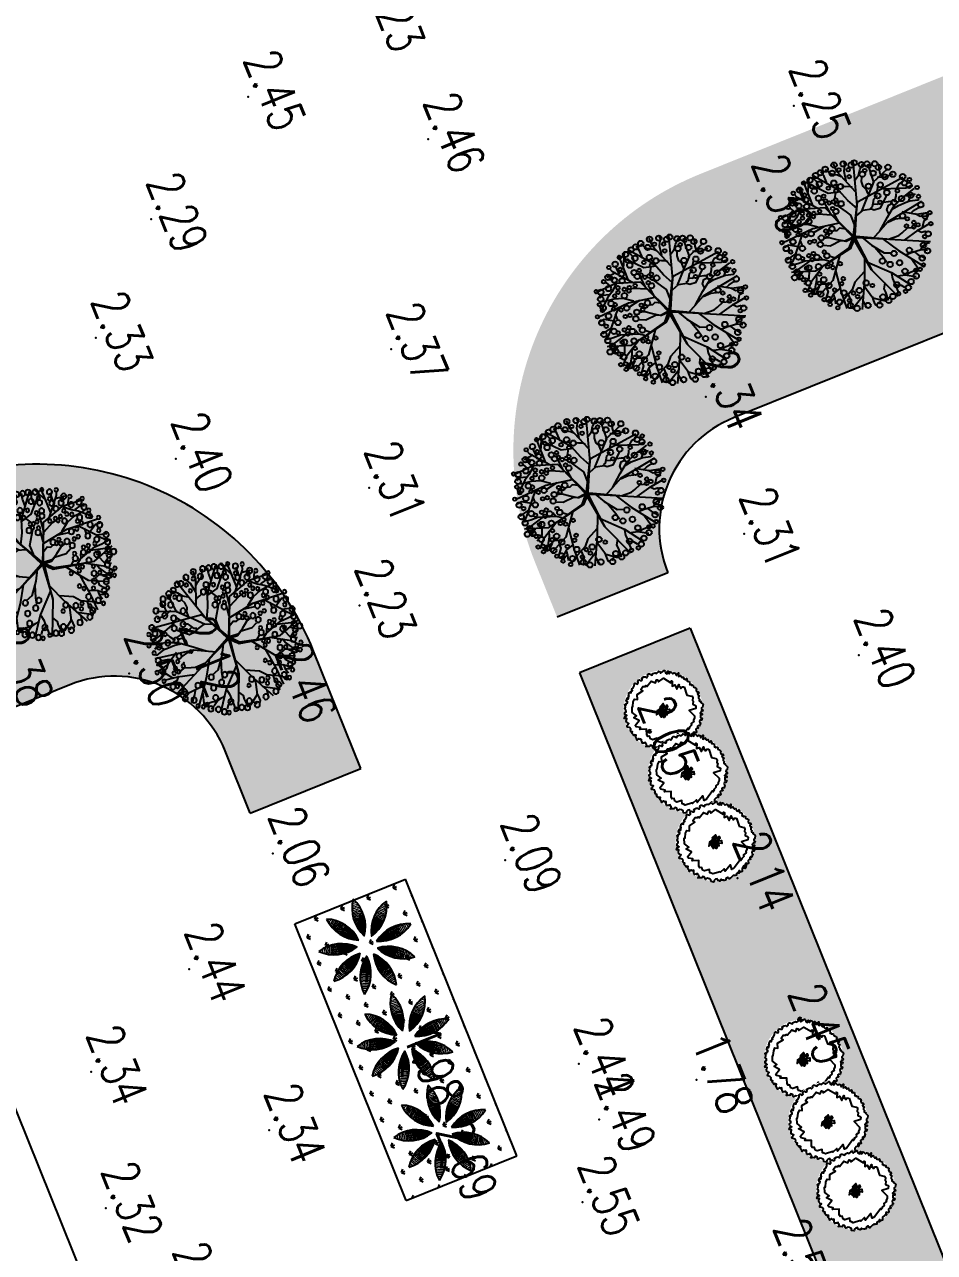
# Model space of a CAD drawing. Header units: millimetres. Extents: x 405522 to 410309, y 2303080 to 2310223.
# Drawn here: x 406883.4 to 406929.1, y 2306707.2 to 2306769 of the extents above; entities that cross this region are included whole.
import ezdxf
from ezdxf.enums import TextEntityAlignment as Align
from ezdxf.xclip import XClip

# ---------------------------------------------------------------- set-up
doc = ezdxf.new("R2010")
doc.units = ezdxf.units.MM
doc.header["$LTSCALE"] = 10
doc.header["$MEASUREMENT"] = 0
doc.header["$XCLIPFRAME"] = 0
doc.layers.get('0').update_dxf_attribs({"linetype": 'CONTINUOUS'})
doc.layers.get('Defpoints').update_dxf_attribs({"linetype": 'CONTINUOUS'})
for name, color, linetype in [('2CAY1', 88, 'CONTINUOUS'), ('caodo', 7, 'CONTINUOUS'), ('Cay', 86, 'CONTINUOUS'), ('CAYCO', 86, 'CONTINUOUS'), ('co', 84, 'CONTINUOUS'), ('DIM', 4, 'CONTINUOUS'), ('Hatch', 8, 'CONTINUOUS'), ('Other', 9, 'CONTINUOUS')]:
    doc.layers.add(name, color=color, linetype=linetype)
doc.layers.add('Bo-co', color=84, linetype='CONTINUOUS', lineweight=18)
doc.layers.add('Bo-CT-Khac-Ngoai', color=144, linetype='CONTINUOUS', lineweight=18)
doc.styles.add('Dien', font='simplex.shx', dxfattribs={"width": 0.75})
doc.styles.add('txt', font='romans.shx', dxfattribs={"height": 0.2})
doc.dimstyles.new('D6.7', dxfattribs={"dimscale": 6.7, "dimtxt": 1.5, "dimasz": 2, "dimexe": 1.5, "dimexo": 0.5, "dimgap": 1, "dimtad": 1, "dimdec": 0, "dimdsep": 46, "dimtxsty": 'Dien', "dimcen": 1, "dimclrd": 256, "dimclre": 256, "dimclrt": 7, "dimaunit": 1, "dimadec": 3, "dimazin": 0, "dimtfac": 1, "dimtdec": 0, "dimtmove": 1, "dimatfit": 0, "dimfxl": 1, "dimtolj": 1, "dimtzin": 0, "dimlwe": -1, "dimarcsym": 0})
pattern_1 = [(21.91894, (407717.7514, 2306586.61675), (0.39203297, 0.91995117), [0.1875, -1.2267136]), (336.91894, (407717.7514, 2306586.6167), (0.392033, 0.9199512), [0.1875, -0.8125]), (66.91894, (407717.7514, 2306586.6167), (-0.9199512, 0.392033), [0.1875, -0.8125])]

# ---------------------------------------------------------------- blocks, each defined once
blk = doc.blocks.new('*D26')
at = {"layer": 'Defpoints', "color": 0, "linetype": 'Continuous'}
for p in [(406742.662, 2306987.542), (407088.98, 2306054.364), (407050.036, 2306039.911)]:
    blk.add_point(p, dxfattribs=at)
at = {"layer": 'DIM'}
for p, q in [((406739.521, 2306986.377), (406694.296, 2306969.593)), ((407085.839, 2306053.198), (407040.614, 2306036.415))]:
    blk.add_line(p, q, dxfattribs=at)
at = {"layer": 'DIM', "linetype": 'Continuous', "lineweight": -2}
blk.add_line((406708.38, 2306960.527), (407045.374, 2306052.474), dxfattribs=at)
at = {"layer": 'DIM', "linetype": 'Continuous'}
for points in [[(406710.474, 2306961.304), (406706.287, 2306959.75), (406703.718, 2306973.089)], [(407047.468, 2306053.251), (407043.28, 2306051.697), (407050.036, 2306039.911)]]:
    blk.add_solid(points, dxfattribs=at)
at = {"layer": 'DIM', "color": 7, "linetype": 'Continuous', "insert": (406887.87, 2306510.58), "char_height": 10.05, "attachment_point": 5, "rotation": 290.36073, "style": 'Dien'}
blk.add_mtext('\\A1;995', dxfattribs=at)
blk = doc.blocks.new('c11')
at = {"color": 50}
for radius, start, end in [(6.4, 106.0534, 113.9466), (6.16, 105.0813, 114.9187), (6.16, 65.0813, 74.9187), (6.4, 66.0534, 73.9466), (6.4, 146.0534, 153.9466), (6.16, 145.0813, 154.9187), (6.16, 25.0813, 34.9187), (6.4, 26.0534, 33.9466), (6.4, 186.0534, 193.9466), (6.16, 185.0813, 194.9187), (6.16, 345.0813, 354.9187), (6.4, 346.0534, 353.9466), (6.4, 226.0534, 233.9466), (6.16, 225.0813, 234.9187), (6.16, 305.0813, 314.9187), (6.4, 306.0534, 313.9466), (6.16, 265.0813, 274.9187), (6.4, 266.0534, 273.9466)]:
    blk.add_arc((0, 0), radius, start, end, dxfattribs=at)
at = {"color": 2}
for radius, start, end in [(6.7, 107.3278, 112.6722), (7, 108.6667, 111.3333), (6.7, 67.3278, 72.6722), (7, 68.6667, 71.3333), (7, 148.6667, 151.3333), (6.7, 147.3278, 152.6722), (6.7, 27.3278, 32.6722), (7, 28.6667, 31.3333), (7, 188.6667, 191.3333), (6.7, 187.3278, 192.6722), (6.7, 347.3278, 352.6722), (7, 348.6667, 351.3333), (7, 228.6667, 231.3333), (6.7, 227.3278, 232.6722), (6.7, 307.3278, 312.6722), (7, 308.6667, 311.3333), (6.7, 267.3278, 272.6722), (7, 268.6667, 271.3333)]:
    blk.add_arc((0, 0), radius, start, end, dxfattribs=at)
at = {"color": 51}
for start, end in [(104.1528, 115.8472), (64.1528, 75.8472), (144.1528, 155.8472), (24.1528, 35.8472), (184.1528, 195.8472), (344.1528, 355.8472), (224.1528, 235.8472), (304.1528, 315.8472), (264.1528, 275.8472)]:
    blk.add_arc((0, 0), 5.92, start, end, dxfattribs=at)
at = {"color": 62}
for radius, start, end in [(5.68, 103.2699, 116.7301), (5.68, 63.2699, 76.7301), (5.44, 102.4353, 117.5647), (5.24, 101.7794, 118.2206), (5.24, 61.7794, 78.2206), (5.44, 62.4353, 77.5647), (5.68, 143.2699, 156.7301), (5.44, 142.4353, 157.5647), (5.24, 141.7794, 158.2206), (5.24, 21.7794, 38.2206), (5.44, 22.4353, 37.5647), (5.68, 23.2699, 36.7301), (5.68, 183.2699, 196.7301), (5.44, 182.4353, 197.5647), (5.24, 181.7794, 198.2206), (5.24, 341.7794, 358.2206), (5.44, 342.4353, 357.5647), (5.68, 343.2699, 356.7301), (5.44, 222.4353, 237.5647), (5.24, 221.7794, 238.2206), (5.24, 301.7794, 318.2206), (5.44, 302.4353, 317.5647), (5.68, 223.2699, 236.7301), (5.24, 261.7794, 278.2206), (5.44, 262.4353, 277.5647), (5.68, 303.2699, 316.7301), (5.68, 263.2699, 276.7301)]:
    blk.add_arc((0, 0), radius, start, end, dxfattribs=at)
at = {"color": 72}
for radius, start, end in [(5.04, 101.1621, 118.8379), (4.84, 100.5866, 119.4134), (4.84, 60.5866, 79.4134), (5.04, 61.1621, 78.8379), (5.04, 141.1621, 158.8379), (4.84, 140.5866, 159.4134), (4.84, 20.5866, 39.4134), (5.04, 21.1621, 38.8379), (5.04, 181.1621, 198.8379), (4.84, 180.5866, 199.4134), (4.84, 340.5866, 359.4134), (5.04, 341.1621, 358.8379), (5.04, 221.1621, 238.8379), (4.84, 220.5866, 239.4134), (4.84, 300.5866, 319.4134), (5.04, 301.1621, 318.8379), (4.84, 260.5866, 279.4134), (5.04, 261.1621, 278.8379)]:
    blk.add_arc((0, 0), radius, start, end, dxfattribs=at)
at = {"color": 90}
for radius, start, end in [(4.64, 100.0569, 119.9431), (4.44, 99.5777, 120.4223), (4.28, 99.2346, 120.7654), (4.12, 98.9311, 121.0689), (4.12, 58.9311, 81.0689), (4.28, 59.2346, 80.7654), (4.44, 59.5777, 80.4223), (4.64, 60.0569, 79.9431), (4.64, 140.0569, 159.9431), (4.44, 139.5777, 160.4223), (4.28, 139.2346, 160.7654), (4.12, 138.9311, 161.0689), (4.12, 18.9311, 41.0689), (4.28, 19.2346, 40.7654), (4.44, 19.5777, 40.4223), (4.64, 20.0569, 39.9431), (4.44, 179.5777, 200.4223), (4.28, 179.2346, 200.7654), (4.12, 178.9311, 201.0689), (4.12, 338.9311, 1.0689), (4.28, 339.2346, 0.7654), (4.44, 339.5777, 0.4223), (4.64, 180.0569, 199.9431), (4.64, 340.0569, 359.9431), (4.64, 220.0569, 239.9431), (4.44, 219.5777, 240.4223), (4.28, 219.2346, 240.7654), (4.12, 218.9311, 241.0689), (4.12, 298.9311, 321.0689), (4.28, 299.2346, 320.7654), (4.44, 299.5777, 320.4223), (4.64, 300.0569, 319.9431), (4.28, 259.2346, 280.7654), (4.44, 259.5777, 280.4223), (4.64, 260.0569, 279.9431), (4.12, 258.9311, 281.0689)]:
    blk.add_arc((0, 0), radius, start, end, dxfattribs=at)
at = {"color": 92}
for radius, start, end in [(3.96, 98.6714, 121.3286), (3.8, 98.4605, 121.5395), (3.8, 58.4605, 81.5395), (3.96, 58.6714, 81.3286), (3.96, 138.6714, 161.3286), (3.8, 138.4605, 161.5395), (3.64, 138.3045, 161.6955), (3.64, 98.3045, 121.6955), (3.64, 58.3045, 81.6955), (3.64, 18.3045, 41.6955), (3.8, 18.4605, 41.5395), (3.96, 18.6714, 41.3286), (3.96, 178.6714, 201.3286), (3.8, 178.4605, 201.5395), (3.64, 178.3045, 201.6955), (3.64, 338.3045, 1.6955), (3.8, 338.4605, 1.5395), (3.96, 338.6714, 1.3286), (3.96, 218.6714, 241.3286), (3.8, 218.4605, 241.5395), (3.64, 218.3045, 241.6955), (3.64, 258.3045, 281.6955), (3.64, 298.3045, 321.6955), (3.8, 298.4605, 321.5395), (3.96, 298.6714, 321.3286), (3.96, 258.6714, 281.3286), (3.8, 258.4605, 281.5395)]:
    blk.add_arc((0, 0), radius, start, end, dxfattribs=at)
at = {"color": 94}
for radius, start, end in [(3.52, 138.2278, 161.7722), (3.4, 138.1894, 161.8106), (3.28, 138.1937, 161.8063), (3.16, 138.2455, 161.7545), (3.04, 138.3504, 161.6496), (3.52, 98.2278, 121.7722), (3.4, 98.1894, 121.8106), (3.28, 98.1937, 121.8063), (3.16, 98.2455, 121.7545), (3.04, 98.3504, 121.6496), (3.04, 58.3504, 81.6496), (3.16, 58.2455, 81.7545), (3.28, 58.1937, 81.8063), (3.4, 58.1894, 81.8106), (3.52, 58.2278, 81.7722), (3.04, 18.3504, 41.6496), (3.16, 18.2455, 41.7545), (3.28, 18.1937, 41.8063), (3.4, 18.1894, 41.8106), (3.52, 18.2278, 41.7722), (3.52, 178.2278, 201.7722), (3.4, 178.1894, 201.8106), (3.28, 178.1937, 201.8063), (3.16, 178.2455, 201.7545), (3.04, 178.3504, 201.6496), (3.04, 338.3504, 1.6496), (3.16, 338.2455, 1.7545), (3.28, 338.1937, 1.8063), (3.4, 338.1894, 1.8106), (3.52, 338.2278, 1.7722), (3.52, 218.2278, 241.7722), (3.4, 218.1894, 241.8106), (3.28, 218.1937, 241.8063), (3.16, 218.2455, 241.7545), (3.04, 218.3504, 241.6496), (3.52, 258.2278, 281.7722), (3.4, 258.1894, 281.8106), (3.28, 258.1937, 281.8063), (3.16, 258.2455, 281.7545), (3.04, 258.3504, 281.6496), (3.04, 298.3504, 321.6496), (3.16, 298.2455, 321.7545), (3.28, 298.1937, 321.8063), (3.4, 298.1894, 321.8106), (3.52, 298.2278, 321.7722)]:
    blk.add_arc((0, 0), radius, start, end, dxfattribs=at)
at = {"color": 96}
for radius, start, end in [(2.94, 138.4833, 161.5167), (2.84, 138.6623, 161.3377), (2.94, 98.4833, 121.5167), (2.84, 98.6623, 121.3377), (2.74, 98.8928, 121.1072), (2.64, 99.1809, 120.8191), (2.74, 58.8928, 81.1072), (2.64, 59.1809, 80.8191), (2.94, 58.4833, 81.5167), (2.84, 58.6623, 81.3377), (2.84, 18.6623, 41.3377), (2.94, 18.4833, 41.5167), (2.94, 178.4833, 201.5167), (2.84, 178.6623, 201.3377), (2.74, 178.8928, 201.1072), (2.64, 179.1809, 200.8191), (2.74, 138.8928, 161.1072), (2.64, 139.1809, 160.8191), (2.64, 19.1809, 40.8191), (2.74, 18.8928, 41.1072), (2.64, 339.1809, 0.8191), (2.74, 338.8928, 1.1072), (2.84, 338.6623, 1.3377), (2.94, 338.4833, 1.5167), (2.94, 218.4833, 241.5167), (2.84, 218.6623, 241.3377), (2.74, 218.8928, 241.1072), (2.64, 219.1809, 240.8191), (2.64, 299.1809, 320.8191), (2.74, 298.8928, 321.1072), (2.84, 298.6623, 321.3377), (2.94, 298.4833, 321.5167), (2.94, 258.4833, 281.5167), (2.84, 258.6623, 281.3377), (2.74, 258.8928, 281.1072), (2.64, 259.1809, 280.8191)]:
    blk.add_arc((0, 0), radius, start, end, dxfattribs=at)
at = {"color": 98}
for radius, start, end in [(2.54, 99.534, 120.466), (2.46, 99.869, 120.131), (2.38, 100.2563, 119.7437), (2.3, 100.702, 119.298), (2.22, 101.2131, 118.7869), (2.54, 59.534, 80.466), (2.46, 59.869, 80.131), (2.38, 60.2563, 79.7437), (2.3, 60.702, 79.298), (2.22, 61.2131, 78.7869), (2.54, 179.534, 200.466), (2.46, 179.869, 200.131), (2.54, 139.534, 160.466), (2.46, 139.869, 160.131), (2.38, 140.2563, 159.7437), (2.3, 140.702, 159.298), (2.22, 141.2131, 158.7869), (2.22, 21.2131, 38.7869), (2.3, 20.702, 39.298), (2.38, 20.2563, 39.7437), (2.46, 19.869, 40.131), (2.54, 19.534, 40.466), (2.46, 339.869, 0.131), (2.54, 339.534, 0.466), (2.38, 180.2563, 199.7437), (2.3, 180.702, 199.298), (2.22, 181.2131, 198.7869), (2.54, 219.534, 240.466), (2.46, 219.869, 240.131), (2.38, 220.2563, 239.7437), (2.3, 220.702, 239.298), (2.22, 221.2131, 238.7869), (2.22, 301.2131, 318.7869), (2.3, 300.702, 319.298), (2.38, 300.2563, 319.7437), (2.46, 299.869, 320.131), (2.54, 299.534, 320.466), (2.22, 341.2131, 358.7869), (2.3, 340.702, 359.298), (2.38, 340.2563, 359.7437), (2.54, 259.534, 280.466), (2.46, 259.869, 280.131), (2.38, 260.2563, 279.7437), (2.3, 260.702, 279.298), (2.22, 261.2131, 278.7869)]:
    blk.add_arc((0, 0), radius, start, end, dxfattribs=at)
at = {"color": 99}
for radius, start, end in [(2.14, 101.7981, 118.2019), (2.08, 102.2911, 117.7089), (2.02, 102.8361, 117.1639), (1.96, 103.4387, 116.5613), (1.9, 104.1055, 115.8945), (2.14, 61.7981, 78.2019), (2.08, 62.2911, 77.7089), (2.02, 62.8361, 77.1639), (1.96, 63.4387, 76.5613), (1.9, 64.1055, 75.8945), (2.14, 141.7981, 158.2019), (2.08, 142.2911, 157.7089), (2.02, 142.8361, 157.1639), (1.96, 143.4387, 156.5613), (1.9, 144.1055, 155.8945), (1.9, 24.1055, 35.8945), (1.96, 23.4387, 36.5613), (2.02, 22.8361, 37.1639), (2.08, 22.2911, 37.7089), (2.14, 21.7981, 38.2019), (2.14, 181.7981, 198.2019), (2.08, 182.2911, 197.7089), (2.02, 182.8361, 197.1639), (1.96, 183.4387, 196.5613), (1.9, 184.1055, 195.8945), (2.14, 221.7981, 238.2019), (2.08, 222.2911, 237.7089), (2.02, 222.8361, 237.1639), (1.96, 223.4387, 236.5613), (1.9, 224.1055, 235.8945), (1.9, 304.1055, 315.8945), (1.96, 303.4387, 316.5613), (2.02, 302.8361, 317.1639), (2.08, 302.2911, 317.7089), (2.14, 301.7981, 318.2019), (1.9, 344.1055, 355.8945), (1.96, 343.4387, 356.5613), (2.02, 342.8361, 357.1639), (2.08, 342.2911, 357.7089), (2.14, 341.7981, 358.2019), (2.14, 261.7981, 278.2019), (2.08, 262.2911, 277.7089), (2.02, 262.8361, 277.1639), (1.96, 263.4387, 276.5613), (1.9, 264.1055, 275.8945)]:
    blk.add_arc((0, 0), radius, start, end, dxfattribs=at)
at = {"color": 79}
for radius, start, end in [(1.84, 144.8441, 155.1559), (1.8, 145.3807, 154.6193), (1.76, 145.9564, 154.0436), (1.72, 146.5744, 153.4256), (1.68, 147.2388, 152.7612), (1.64, 147.954, 152.046), (1.62, 148.3322, 151.6678), (1.6, 148.7252, 151.2748), (1.58, 149.1335, 150.8665), (1.56, 149.5582, 150.4418), (1.84, 104.8441, 115.1559), (1.8, 105.3807, 114.6193), (1.76, 105.9564, 114.0436), (1.72, 106.5744, 113.4256), (1.68, 107.2388, 112.7612), (1.64, 107.954, 112.046), (1.62, 108.3322, 111.6678), (1.6, 108.7252, 111.2748), (1.58, 109.1335, 110.8665), (1.56, 109.5582, 110.4418), (1.84, 64.8441, 75.1559), (1.8, 65.3807, 74.6193), (1.76, 65.9564, 74.0436), (1.72, 66.5744, 73.4256), (1.68, 67.2388, 72.7612), (1.64, 67.954, 72.046), (1.62, 68.3322, 71.6678), (1.6, 68.7252, 71.2748), (1.58, 69.1335, 70.8665), (1.56, 69.5582, 70.4418), (1.56, 29.5582, 30.4418), (1.58, 29.1335, 30.8665), (1.6, 28.7252, 31.2748), (1.62, 28.3322, 31.6678), (1.64, 27.954, 32.046), (1.68, 27.2388, 32.7612), (1.72, 26.5744, 33.4256), (1.76, 25.9564, 34.0436), (1.8, 25.3807, 34.6193), (1.84, 24.8441, 35.1559), (1.84, 184.8441, 195.1559), (1.8, 185.3807, 194.6193), (1.76, 185.9564, 194.0436), (1.72, 186.5744, 193.4256), (1.68, 187.2388, 192.7612), (1.64, 187.954, 192.046), (1.62, 188.3322, 191.6678), (1.6, 188.7252, 191.2748), (1.58, 189.1335, 190.8665), (1.56, 189.5582, 190.4418), (1.84, 224.8441, 235.1559), (1.8, 225.3807, 234.6193), (1.76, 225.9564, 234.0436), (1.72, 226.5744, 233.4256), (1.68, 227.2388, 232.7612), (1.64, 227.954, 232.046), (1.62, 228.3322, 231.6678), (1.6, 228.7252, 231.2748), (1.58, 229.1335, 230.8665), (1.56, 229.5582, 230.4418), (1.84, 264.8441, 275.1559), (1.8, 265.3807, 274.6193), (1.76, 265.9564, 274.0436), (1.72, 266.5744, 273.4256), (1.68, 267.2388, 272.7612), (1.64, 267.954, 272.046), (1.62, 268.3322, 271.6678), (1.6, 268.7252, 271.2748), (1.58, 269.1335, 270.8665), (1.56, 269.5582, 270.4418), (1.56, 309.5582, 310.4418), (1.58, 309.1335, 310.8665), (1.6, 308.7252, 311.2748), (1.62, 308.3322, 311.6678), (1.64, 307.954, 312.046), (1.68, 307.2388, 312.7612), (1.72, 306.5744, 313.4256), (1.76, 305.9564, 314.0436), (1.8, 305.3807, 314.6193), (1.84, 304.8441, 315.1559), (1.56, 349.5582, 350.4418), (1.58, 349.1335, 350.8665), (1.6, 348.7252, 351.2748), (1.62, 348.3322, 351.6678), (1.64, 347.954, 352.046), (1.68, 347.2388, 352.7612), (1.72, 346.5744, 353.4256), (1.76, 345.9564, 354.0436), (1.8, 345.3807, 354.6193), (1.84, 344.8441, 355.1559)]:
    blk.add_arc((0, 0), radius, start, end, dxfattribs=at)
at = {"layer": 'Cay', "extrusion": (0, 0, -1)}
for centre, major_axis, start_param, end_param in [((2.93, 5.77), (5.34, 1.43), 2.508384, 3.600268), ((-5.95, 2.53), (5.34, 1.43), 5.649977, 6.741861), ((5.95, 2.53), (5.01, -2.34), 2.508384, 3.600268), ((-2.93, 5.77), (5.01, -2.34), 5.649977, 6.741861), ((-6.19, -1.89), (3.17, 4.53), 5.649977, 6.741861), ((6.19, -1.89), (2.34, -5.01), 2.508384, 3.600268), ((-1.46, 6.3), (3.17, 4.53), 2.508384, 3.600268), ((1.46, 6.3), (2.34, -5.01), 5.649977, 6.741861), ((-3.53, -5.42), (-0.48, 5.51), 5.649977, 6.741861), ((3.53, -5.42), (-1.43, -5.34), 2.508384, 3.600268), ((-5.17, 3.89), (-0.48, 5.51), 2.508384, 3.600268), ((-6.46, -0.34), (-3.91, 3.91), 2.508384, 3.600268), ((0.78, -6.42), (-3.91, 3.91), 5.649977, 6.741861), ((4.73, -4.42), (-5.51, 0.48), 5.649977, 6.741861), ((-4.73, -4.42), (-5.51, 0.48), 2.508384, 3.600268), ((-0.78, -6.42), (-4.53, -3.17), 2.508384, 3.600268), ((6.46, -0.34), (-4.53, -3.17), 5.649977, 6.741861), ((5.17, 3.89), (-1.43, -5.34), 5.649977, 6.741861)]:
    blk.add_ellipse(centre, major_axis=major_axis, ratio=1, start_param=start_param, end_param=end_param, dxfattribs=at)
blk = doc.blocks.new('43')
at = {"layer": 'CAYCO', "color": 98}
for points in [[(0.04, -0.017), (-0.857, 0.367), (-2.64, 3.146), (-2.699, 5.04)], [(-1.871, 2.023), (-1.757, 2.459), (-1.807, 3.952), (-2.01, 4.529), (-2.162, 5.151)], [(-1.196, 4.665), (-1.86, 4.942), (-2.029, 5.12)], [(0.415, 4.103), (-1.209, 4.7), (-1.679, 5.389)], [(-0.672, 4.448), (-0.52, 5.237), (-0.695, 5.571)], [(1.161, 1.16), (0.748, 3.268), (-0.35, 5.712)], [(-0.054, -0.04), (2.399, 2.265), (2.317, 4.253), (1.64, 5.796)], [(2.299, 4.231), (1.65, 4.574), (1.187, 4.932), (0.324, 5.38), (0.288, 5.528)], [(0.878, 2.85), (1.112, 3.691), (1.088, 4.437), (0.907, 5.177), (0.879, 5.421)], [(1.437, 4.805), (1.381, 5.293), (1.183, 5.589)], [(2.102, 4.653), (2.445, 5.05)], [(3.172, 4.255), (2.814, 4.952)], [(-2.548, 3.646), (-3.243, 3.664), (-3.685, 4.059)], [(-3.273, 3.657), (-3.182, 4.056), (-3.231, 4.389)], [(-2.641, 4.156), (-3.164, 4.499)], [(-1.765, 3.523), (-2.579, 4.673), (-2.63, 4.754)], [(-0.13, 4.338), (-0.655, 4.139)], [(2.356, 2.857), (3.266, 4.484), (3.536, 4.713)], [(2.557, 3.217), (4.461, 3.93)], [(3.059, 3.946), (3.482, 4.143), (3.771, 4.244)], [(-2.914, 3.086), (-3.351, 3.074), (-4.074, 3.211), (-4.517, 3.354)], [(-3.862, 2.855), (-4.393, 3.102)], [(-3.682, 2.115), (-3.693, 2.677), (-4.134, 3.197), (-4.332, 3.368)], [(-2.171, 2.457), (-3.538, 3.53), (-4.317, 3.842)], [(0.922, 2.373), (0.429, 3.221)], [(1.814, 1.803), (1.896, 2.79), (1.848, 3.136)], [(2.301, -0.284), (2.941, 0.436), (3.774, 1.141), (4.954, 3.122)], [(3.486, 3.611), (4.831, 3.499)], [(3.654, 0.986), (3.535, 1.992), (3.879, 2.64), (4.254, 3.421), (4.492, 3.73)], [(3.961, 2.692), (4.48, 2.881), (4.807, 3.211), (4.822, 3.278)], [(-4.832, 1.649), (-5.191, 1.998)], [(-4.029, 1.198), (-4.468, 1.736), (-4.903, 1.975), (-5.071, 2.278)], [(-4.036, 2.28), (-4.288, 2.156), (-4.664, 2.283), (-5.004, 2.389)], [(-1.364, 1.158), (-3.406, 1.754), (-4.584, 2.873)], [(-1.764, 2.507), (-1.467, 2.759)], [(-1.635, 1.536), (-1.463, 2.007)], [(-0.226, 1.03), (-0.654, 1.92), (-0.6, 2.435)], [(0.019, 0.042), (-0.289, 0.719), (-0.159, 1.36), (0.014, 1.975), (-0.034, 2.465)], [(1.953, 1.845), (2.839, 2.303)], [(4.275, 2.047), (4.905, 2.294), (5.284, 2.543)], [(4.859, 0.935), (4.979, 1.215), (5.079, 1.71), (5.466, 2.18)], [(-2.627, 1.526), (-4.358, 1.121), (-5.663, 0.702)], [(-2.769, -0.756), (-3.577, 0.009), (-4.197, 0.234), (-4.88, 0.851), (-5.455, 1.276)], [(-4.505, 1.758), (-4.853, 1.642), (-5.282, 1.6)], [(0.674, 0.644), (0.754, 1.15), (0.561, 1.354), (0.553, 1.531)], [(0.897, -0.106), (1.769, 0.218), (2.042, 0.571), (2.565, 1.258)], [(1.282, 1.216), (1.914, 1.54)], [(3.628, 1.421), (3.105, 1.508)], [(3.631, -0.197), (5.259, 1.254), (5.9, 1.511)], [(3.905, 1.166), (4.262, 1.468)], [(-4.463, -0.652), (-4.68, -0.632), (-5.74, 0.231)], [(-4.557, 0.554), (-4.928, 0.401), (-5.645, 0.383)], [(-0.006, 0.004), (-2.644, -1.374), (-4.765, -3.397)], [(-0.006, 0.004), (2.833, -0.341), (4.729, -3.996)], [(3.978, 0.071), (4.057, 0.269), (4.059, 0.576), (4.085, 0.888)], [(4.487, 0.531), (5.265, 0.689), (5.848, 0.612), (5.989, 0.677)], [(-1.575, -0.812), (-3.398, -0.754), (-5.765, -0.528)], [(-5.119, -0.618), (-5.423, -0.786), (-5.609, -0.925)], [(-3.866, -0.709), (-4.847, -1.408), (-5.114, -2.377)], [(-4.463, -0.652), (-4.68, -0.632)], [(-0.036, -0.652), (-0.64, -1.372), (-1.289, -2.39), (-1.284, -2.998)], [(0.011, -0.003), (-0.465, -6.084)], [(1.742, -0.257), (2.153, -0.766), (2.242, -1.425), (2.156, -1.661), (2.313, -2.16), (3.341, -2.698)], [(2.089, -0.67), (3.257, -1.177)], [(2.561, -0.3), (6.08, -0.052)], [(3.754, -1.107), (4.039, -0.808), (4.443, -0.684), (4.756, -0.71)], [(4.601, -0.194), (4.947, -0.455), (5.382, -0.568), (5.854, -0.829)], [(-4.754, -1.344), (-5.102, -1.46), (-5.361, -1.555), (-5.458, -1.673)], [(-4.921, -2.075), (-5.371, -1.902)], [(-1.993, -1.032), (-2.867, -2.935), (-3.824, -4.373)], [(-0.808, -1.636), (-1.601, -2.287), (-2.034, -2.572)], [(-0.131, -1.517), (1.208, -2.745), (2.777, -5.476)], [(2.283, -1.363), (2.427, -1.532), (2.83, -1.613), (3.016, -1.644), (3.255, -1.892), (3.298, -1.856)], [(2.655, -1.63), (2.623, -1.918), (2.761, -2.063)], [(3.271, -1.185), (4.364, -1.675), (5.764, -1.233)], [(3.446, -1.207), (3.959, -1.006)], [(3.65, -1.906), (4.071, -2.018)], [(4.341, -1.58), (5.447, -2.817)], [(4.775, -1.939), (4.778, -2.597), (5.011, -3.167)], [(-3.688, -2.37), (-4.146, -2.293), (-4.428, -2.425), (-5.102, -2.62)], [(-2.922, -2.936), (-3.344, -3.007), (-3.715, -3.161), (-4.234, -3.35), (-4.545, -3.488)], [(-0.191, -2.323), (-1.118, -3.513), (-2.433, -5.54)], [(-0.201, -2.734), (0.073, -3.563), (0.282, -3.835), (0.676, -4.276), (0.698, -4.808)], [(0.441, -2.054), (1.568, -2.689), (2.496, -3.278), (3.091, -3.917), (3.795, -4.874)], [(1.155, -2.71), (1.41, -3.311), (1.45, -3.767)], [(1.828, -2.815), (2.15, -2.665), (2.504, -2.794), (2.696, -3.141)], [(2.77, -2.418), (2.816, -2.816), (2.833, -2.99)], [(3.839, -2.406), (3.875, -4.204), (4.063, -4.674)], [(4.936, -2.213), (5.173, -2.155), (5.661, -2.099), (5.742, -2.174)], [(-3.811, -3.153), (-3.872, -3.418), (-3.903, -3.677), (-4.06, -3.934)], [(-3.161, -3.371), (-3.126, -3.644), (-3.069, -4.007), (-3.169, -4.501), (-3.23, -4.892)], [(1.982, -3.862), (1.762, -5.02), (1.875, -5.897)], [(2.202, -3.099), (2.48, -3.595), (2.727, -4.225), (2.829, -4.514), (2.891, -5.157), (2.95, -5.268)], [(2.748, -3.279), (3.22, -3.415), (3.442, -3.424)], [(3.834, -3.485), (4.195, -3.679), (4.356, -3.954), (4.532, -4.162)], [(-3.056, -4.191), (-2.865, -4.459), (-2.712, -4.829), (-2.736, -5.117)], [(-1.733, -4.485), (-2.64, -5.125)], [(-1.27, -4.823), (-1.486, -5.095), (-1.636, -5.382), (-1.8, -5.61)], [(-1.48, -4.09), (-1.305, -4.549), (-1.081, -5.341), (-1.151, -5.828)], [(-0.292, -4.014), (0.482, -5.131), (1.021, -6.105)], [(1.838, -4.567), (2.051, -4.797), (2.263, -5.153), (2.357, -5.538)], [(2.77, -4.403), (3.294, -4.62), (3.381, -4.975)], [(3.245, -4.162), (3.332, -4.517), (3.3, -4.901)], [(-1.051, -5.334), (-0.793, -5.49), (-0.588, -5.817), (-0.538, -6.024)], [(0.504, -5.018), (0.309, -5.378), (0.381, -5.674), (0.306, -5.881)], [(0.678, -5.477), (1.247, -5.62), (1.415, -5.924)], [(1.798, -4.922), (1.581, -5.319), (1.608, -5.815), (1.674, -5.955)]]:
    blk.add_lwpolyline(points, dxfattribs=at)
for points in [[(-2.608, -1.35), (-0.245, -0.04, 0.639731), (-0.251, 0.036, -0.028149), (-0.872, 0.31), (-2.097, 2.267)], [(-2.097, 2.267), (-0.829, 0.398), (-0.101, 0.111, 1.16279), (-0.089, 0.166), (-0.308, 0.641), (-0.241, 1.057)], [(-0.226, 1.034), (-0.27, 0.729), (-0.001, 0.168, 0.55359), (0.091, 0.157), (1.956, 1.861), (0.143, 0.092, 0.626939), (0.164, 0.03), (2.607, -0.296)], [(-0.191, -2.539), (-0.051, -0.147, 0.782514), (-0.121, -0.125), (-2.587, -1.332)], [(-0.194, -2.622), (0.067, -0.157, -0.463396), (0.156, -0.097), (2.813, -0.312)]]:
    blk.add_lwpolyline(points, format="xyb", dxfattribs=at)
for centre, radius in [((-0.3, 5.762), 0.144), ((1.705, 5.817), 0.144), ((-3.12, 4.812), 0.215), ((-2.216, 4.975), 0.215), ((-1.716, 5.276), 0.215), ((-1.065, 5.08), 0.144), ((-0.786, 5.431), 0.215), ((-0.257, 4.879), 0.215), ((0.196, 5.351), 0.144), ((0.396, 5.289), 0.215), ((0.662, 5.588), 0.144), ((1.116, 5.479), 0.215), ((1.656, 5.454), 0.215), ((1.94, 4.841), 0.215), ((2.489, 5.217), 0.144), ((2.835, 4.863), 0.215), ((-4.158, 3.98), 0.144), ((-3.559, 3.717), 0.215), ((-3.302, 4.105), 0.144), ((-3.073, 4.372), 0.215), ((-2.666, 4.615), 0.215), ((-2.374, 3.83), 0.144), ((-1.617, 4.14), 0.144), ((-1.484, 4.473), 0.215), ((-0.794, 4.14), 0.215), ((0.212, 3.871), 0.144), ((0.3, 4.454), 0.144), ((0.636, 4.331), 0.144), ((0.73, 4.654), 0.215), ((1.337, 4.356), 0.144), ((1.616, 4.085), 0.144), ((1.985, 4.087), 0.144), ((2.532, 3.738), 0.215), ((2.596, 4.356), 0.215), ((2.743, 4.61), 0.144), ((3.065, 3.79), 0.215), ((3.456, 3.889), 0.144), ((3.86, 4.266), 0.215), ((-4.469, 2.743), 0.215), ((-4.54, 3.556), 0.144), ((-4.263, 3.223), 0.215), ((-4.107, 3.587), 0.144), ((-3.605, 2.849), 0.144), ((-2.877, 2.812), 0.144), ((-2.36, 3.651), 0.215), ((-2.282, 2.881), 0.215), ((-1.712, 3.377), 0.144), ((-1.519, 2.996), 0.215), ((-1.391, 3.633), 0.144), ((-1.225, 3.266), 0.144), ((-0.32, 3.537), 0.144), ((-0.24, 3.167), 0.144), ((0.351, 3.415), 0.215), ((1.345, 3.577), 0.215), ((1.72, 3.215), 0.144), ((1.841, 3.579), 0.144), ((1.982, 3.171), 0.144), ((3.176, 2.772), 0.215), ((3.762, 3.1), 0.215), ((4.109, 3.289), 0.144), ((4.631, 3.419), 0.215), ((-3.806, 2.08), 0.215), ((-3.33, 2.483), 0.215), ((-2.309, 2.159), 0.144), ((-2.019, 1.87), 0.144), ((-1.431, 2.193), 0.215), ((-1.116, 2.399), 0.144), ((-0.515, 2.703), 0.215), ((0.008, 2.615), 0.215), ((0.207, 2.141), 0.144), ((0.461, 1.905), 0.144), ((0.557, 2.245), 0.144), ((0.721, 1.75), 0.215), ((2.131, 2.705), 0.144), ((2.782, 1.919), 0.144), ((2.863, 2.523), 0.215), ((2.964, 2.219), 0.144), ((3.339, 2.361), 0.144), ((3.968, 1.978), 0.144), ((4.308, 2.682), 0.215), ((5.489, 2.195), 0.215), ((-5.146, 1.252), 0.215), ((-4.413, 0.893), 0.215), ((-4.17, 1.637), 0.144), ((-3.676, 1.06), 0.144), ((-3.286, 0.926), 0.144), ((-2.376, 1.744), 0.144), ((-2.087, 1.141), 0.144), ((2.096, 1.404), 0.215), ((2.335, 1.657), 0.144), ((2.702, 0.979), 0.215), ((2.68, 1.335), 0.144), ((2.867, 1.596), 0.144), ((3.013, 1.388), 0.144), ((3.736, 1.36), 0.144), ((4.081, 0.999), 0.215), ((4.361, 1.526), 0.215), ((5.156, 1.648), 0.215), ((5.407, 1.104), 0.144), ((-5.439, 0.393), 0.215), ((-5.031, 0.46), 0.144), ((0, 0), 0.0638), ((5.409, 0.364), 0.144), ((-5.456, -1.008), 0.215), ((-3.655, -0.892), 0.215), ((5.021, -0.763), 0.215), ((5.322, -0.959), 0.144), ((5.8, -0.702), 0.215), ((5.093, -1.627), 0.215), ((5.555, -2.052), 0.215), ((5.844, -1.766), 0.215), ((-4.804, -2.211), 0.215), ((-4.772, -3.002), 0.215), ((-1.932, -2.228), 0.215), ((3.524, -2.69), 0.215), ((4.152, -2.179), 0.215), ((4.783, -2.562), 0.215), ((-2.101, -3.594), 0.215), ((3.018, -3.852), 0.215), ((4.973, -3.193), 0.215), ((-3.623, -4.483), 0.215), ((-2.724, -4.889), 0.144), ((0.824, -4.199), 0.144), ((1.395, -4.28), 0.144), ((3.267, -4.58), 0.215), ((-1.766, -5.412), 0.215), ((-0.052, -5.637), 0.144)]:
    blk.add_circle(centre, radius, dxfattribs=at)
at = {"layer": 'CAYCO', "color": 50}
for centre, radius in [((3.618, 4.777), 0.144), ((4.414, 3.925), 0.144), ((4.99, 2.974), 0.215), ((-5.314, 2.014), 0.144), ((-4.895, 2.137), 0.215), ((-4.92, 2.493), 0.144), ((5.213, 2.594), 0.215), ((-5.6, 1.408), 0.144), ((5.806, 1.484), 0.215), ((-5.67, -0.129), 0.215), ((-4.447, 0.133), 0.144), ((4.854, 0.285), 0.144), ((5.78, 0.117), 0.215), ((5.877, 0.749), 0.215), ((5.948, -0.129), 0.215), ((-4.731, -0.184), 0.144), ((-4.241, -0.336), 0.215), ((5.84, -1.158), 0.215), ((-5.444, -1.941), 0.215), ((-3.872, -1.387), 0.144), ((3.279, -1.95), 0.215), ((4.065, -1.233), 0.215), ((5.655, -1.308), 0.144), ((-5.087, -2.67), 0.215), ((-2.214, -2.834), 0.215), ((2.761, -2.126), 0.144), ((5.543, -2.821), 0.215), ((-4.565, -3.47), 0.144), ((-4.389, -4.024), 0.144), ((-3.848, -3.339), 0.215), ((-2.788, -4.013), 0.215), ((-1.346, -3.16), 0.215), ((1.632, -3.903), 0.215), ((2.726, -3.243), 0.215), ((3.651, -3.535), 0.144), ((4.263, -4.103), 0.215), ((4.776, -3.978), 0.215), ((-4.09, -4.258), 0.215), ((-3.182, -4.897), 0.215), ((-1.117, -4.394), 0.215), ((0.736, -4.782), 0.144), ((1.097, -4.796), 0.144), ((4.064, -4.474), 0.215), ((4.532, -4.509), 0.144), ((-2.656, -5.225), 0.144), ((-2.318, -5.486), 0.144), ((-1.194, -5.845), 0.215), ((-0.735, -5.519), 0.215), ((0.163, -5.925), 0.215), ((0.896, -5.125), 0.144), ((1.592, -5.695), 0.215), ((2.493, -5.377), 0.215), ((3.163, -5.21), 0.144), ((3.878, -5.114), 0.144), ((0.971, -6.152), 0.144), ((1.85, -6.094), 0.144)]:
    blk.add_circle(centre, radius, dxfattribs=at)
blk = doc.blocks.new('cayduongpho1')
blk.add_wipeout([(-1.65, 1.129), (-1.747, 0.97), (-1.853, 0.749), (-1.914, 0.575), (-1.962, 0.383), (-1.99, 0.183), (-1.998, -0.06), (-1.989, -0.198), (-1.957, -0.408), (-1.9, -0.621), (-1.834, -0.796), (-1.74, -0.984), (-1.638, -1.147), (-1.529, -1.289), (-1.397, -1.431), (-1.204, -1.596), (-1.002, -1.731), (-0.743, -1.857), (-0.484, -1.941), (-0.237, -1.986), (0.011, -2.001), (0.251, -1.985), (0.499, -1.938), (0.683, -1.881), (0.91, -1.782), (1.138, -1.646), (1.335, -1.491), (1.524, -1.297), (1.713, -1.035), (1.826, -0.82), (1.92, -0.565), (1.978, -0.303), (2.001, -0.041), (1.987, 0.239), (1.953, 0.436), (1.906, 0.61), (1.827, 0.816), (1.756, 0.96), (1.661, 1.115), (1.536, 1.282), (1.376, 1.452), (1.157, 1.631), (1.012, 1.725), (0.75, 1.854), (0.487, 1.939), (0.2, 1.989), (-0.065, 1.998), (-0.419, 1.955), (-0.723, 1.864), (-0.99, 1.737), (-1.242, 1.566), (-1.393, 1.433), (-1.497, 1.324)]).dxf.layer = '2CAY1'
at = {"layer": '2CAY1'}
for points in [[(-1.846, 0.657), (-1.694, 0.739), (-1.736, 0.739), (-1.736, 0.772), (-1.694, 0.822), (-1.736, 0.855), (-1.736, 0.905), (-1.667, 0.938), (-1.667, 1.021), (-1.639, 1.12), (-1.584, 1.12), (-1.515, 1.17), (-1.529, 1.269), (-1.488, 1.319), (-1.419, 1.269), (-1.377, 1.319), (-1.377, 1.385), (-1.295, 1.385), (-1.24, 1.401), (-1.212, 1.467), (-1.143, 1.484), (-1.143, 1.567), (-1.102, 1.567), (-1.046, 1.732), (-0.908, 1.765), (-0.853, 1.732), (-0.798, 1.749), (-0.771, 1.832), (-0.702, 1.848), (-0.688, 1.782), (-0.605, 1.798), (-0.578, 1.765), (-0.564, 1.798), (-0.592, 1.881), (-0.536, 1.898), (-0.495, 1.815), (-0.385, 1.864), (-0.385, 1.964), (-0.288, 1.964), (-0.274, 1.898), (-0.205, 1.898), (-0.123, 1.947), (-0.123, 1.997), (-0.068, 1.98), (0.015, 1.997), (0.015, 1.931), (0.07, 1.898), (0.125, 1.931), (0.125, 1.98), (0.167, 1.964), (0.181, 1.914), (0.25, 1.881), (0.374, 1.964), (0.415, 1.931), (0.415, 1.848), (0.484, 1.832), (0.512, 1.914), (0.567, 1.898), (0.567, 1.848), (0.608, 1.815), (0.732, 1.765), (0.87, 1.815), (0.939, 1.749), (0.884, 1.682), (0.953, 1.666), (1.008, 1.716), (1.022, 1.666), (1.022, 1.633), (1.077, 1.6), (1.16, 1.633), (1.187, 1.583), (1.215, 1.55), (1.215, 1.517), (1.215, 1.501), (1.297, 1.451), (1.408, 1.418), (1.421, 1.401), (1.421, 1.385), (1.463, 1.385), (1.463, 1.335), (1.449, 1.302), (1.408, 1.269), (1.463, 1.252), (1.49, 1.219), (1.601, 1.219), (1.642, 1.17), (1.642, 1.153), (1.642, 1.153), (1.628, 1.137), (1.684, 1.037), (1.642, 1.004), (1.642, 1.004), (1.642, 1.004), (1.711, 0.971), (1.753, 0.971), (1.753, 0.922), (1.766, 0.872), (1.753, 0.872), (1.697, 0.806), (1.753, 0.739), (1.835, 0.706), (1.918, 0.723), (1.945, 0.591), (1.863, 0.541), (1.863, 0.491), (1.849, 0.458), (1.849, 0.442), (1.863, 0.359), (1.918, 0.309), (1.959, 0.276), (1.932, 0.227), (1.918, 0.227), (1.863, 0.193), (1.877, 0.177), (1.863, 0.16), (1.877, 0.127), (1.877, 0.078), (1.904, 0.078), (1.918, 0.078), (1.959, 0.078), (2.028, -0.104), (1.987, -0.038), (1.932, -0.104), (1.904, -0.104), (1.904, -0.138), (1.849, -0.187), (1.877, -0.237), (1.904, -0.237), (1.918, -0.286), (1.945, -0.319), (1.945, -0.336), (1.877, -0.385), (1.877, -0.385), (1.863, -0.402), (1.78, -0.435), (1.78, -0.485), (1.821, -0.501), (1.821, -0.551), (1.821, -0.568), (1.821, -0.568), (1.794, -0.568), (1.904, -0.617), (1.863, -0.65), (1.794, -0.766), (1.697, -0.766), (1.711, -0.799), (1.711, -0.866), (1.753, -0.866), (1.725, -0.898), (1.725, -0.898), (1.725, -0.915), (1.684, -0.998), (1.615, -0.998), (1.628, -1.064), (1.573, -1.13), (1.518, -1.13), (1.477, -1.196), (1.477, -1.196), (1.477, -1.246), (1.477, -1.246), (1.49, -1.329), (1.449, -1.362), (1.421, -1.362), (1.339, -1.345), (1.297, -1.329), (1.297, -1.329), (1.311, -1.362), (1.297, -1.411), (1.297, -1.461), (1.297, -1.461), (1.215, -1.511), (1.187, -1.511), (1.105, -1.527), (1.105, -1.544), (1.118, -1.544), (1.146, -1.643), (1.049, -1.643), (1.008, -1.643), (1.022, -1.61), (0.967, -1.577), (0.953, -1.626), (0.953, -1.693), (0.953, -1.693), (0.884, -1.726), (0.842, -1.726), (0.801, -1.693), (0.732, -1.726), (0.732, -1.726), (0.732, -1.759), (0.691, -1.808), (0.608, -1.808), (0.484, -1.891), (0.484, -1.825), (0.415, -1.858), (0.36, -1.808), (0.305, -1.825), (0.305, -1.858), (0.305, -1.891), (0.277, -1.891), (0.291, -1.891), (0.263, -1.908), (0.208, -1.908), (0.139, -1.908), (0.181, -1.842), (0.125, -1.842), (0.112, -1.858), (0.043, -1.858), (0.029, -1.858), (0.043, -1.875), (0.029, -1.891), (-0.054, -1.908), (-0.123, -1.924), (-0.109, -1.924), (-0.178, -1.908), (-0.164, -1.875), (-0.178, -1.825), (-0.247, -1.858), (-0.316, -1.808), (-0.329, -1.858), (-0.343, -1.875), (-0.357, -1.875), (-0.398, -1.858), (-0.412, -1.858), (-0.44, -1.825), (-0.44, -1.825), (-0.564, -1.825), (-0.66, -1.858), (-0.702, -1.825), (-0.702, -1.775), (-0.702, -1.775), (-0.702, -1.709), (-0.771, -1.693), (-0.798, -1.709), (-0.798, -1.726), (-0.798, -1.726), (-0.812, -1.726), (-0.895, -1.742), (-0.936, -1.693), (-0.922, -1.643), (-0.95, -1.577), (-1.005, -1.577), (-1.046, -1.626), (-1.074, -1.61), (-1.157, -1.544), (-1.198, -1.478), (-1.171, -1.411), (-1.226, -1.395), (-1.267, -1.378), (-1.322, -1.411), (-1.391, -1.378), (-1.405, -1.345), (-1.405, -1.196), (-1.488, -1.196), (-1.57, -1.114), (-1.57, -1.031), (-1.694, -0.965), (-1.694, -0.981), (-1.708, -0.898), (-1.667, -0.849), (-1.777, -0.783), (-1.86, -0.733), (-1.846, -0.683), (-1.777, -0.634), (-1.763, -0.535), (-1.86, -0.551), (-1.874, -0.551), (-1.888, -0.551), (-1.874, -0.468), (-1.86, -0.468), (-1.805, -0.468), (-1.805, -0.435), (-1.819, -0.435), (-1.915, -0.435), (-1.915, -0.369), (-1.888, -0.303), (-1.874, -0.27), (-1.943, -0.22), (-1.943, -0.17), (-1.86, -0.071), (-1.915, -0.071), (-2.025, -0.022), (-1.846, 0.044), (-1.943, 0.127), (-1.915, 0.16), (-1.888, 0.177), (-1.874, 0.227), (-1.86, 0.243), (-1.915, 0.26), (-1.929, 0.293), (-1.888, 0.309), (-1.874, 0.326), (-1.86, 0.342), (-1.846, 0.375), (-1.846, 0.442), (-1.915, 0.458), (-1.915, 0.458), (-1.846, 0.525), (-1.819, 0.541), (-1.805, 0.541), (-1.805, 0.541)], [(-1.486, 0.519), (-1.163, 0.803), (-1.204, 1.032), (-1.2, 1.035), (-1.205, 1.068), (-1.163, 1.118), (-1.022, 1.161), (-0.999, 1.217), (-0.85, 1.254), (-0.85, 1.396), (-0.838, 1.43), (-0.712, 1.469), (-0.492, 1.205), (-0.345, 1.561), (-0.248, 1.604), (-0.124, 1.604), (-0.068, 1.639), (0.071, 1.556), (0.15, 1.604), (0.273, 1.545), (0.313, 1.571), (0.393, 1.552), (0.356, 1.507), (0.863, 1.386), (0.922, 1.351), (0.922, 1.335), (0.977, 1.301), (0.788, 1.15), (1.199, 1.026), (1.095, 0.943), (1.334, 0.828), (1.316, 0.806), (1.556, 0.517), (1.556, 0.517), (1.556, 0.417), (1.566, 0.357), (1.419, 0.268), (1.582, 0.073), (1.583, 0.069), (1.583, -0.032), (1.479, -0.125), (1.531, -0.219), (1.487, -0.237), (1.487, -0.275), (1.211, -0.398), (1.348, -0.689), (1.355, -0.705), (1.255, -0.705), (1.3, -0.926), (1.256, -0.996), (0.952, -0.907), (0.933, -1.215), (0.788, -1.127), (0.715, -1.391), (0.466, -1.509), (0.433, -1.48), (0.207, -1.548), (0.05, -1.548), (0.012, -1.41), (-0.216, -1.519), (-0.486, -1.325), (-0.521, -1.451), (-0.703, -1.408), (-0.755, -1.284), (-0.8, -1.284), (-0.775, -1.224), (-1.112, -1.123), (-1.112, -0.903), (-1.277, -0.903), (-1.277, -0.855), (-1.286, -0.85), (-1.223, -0.773), (-1.479, -0.62), (-1.417, -0.178), (-1.512, -0.194), (-1.512, -0.145), (-1.277, -0.058), (-1.388, 0.037), (-1.234, 0.222), (-1.496, 0.222), (-1.474, 0.248), (-1.388, 0.248), (-1.414, 0.32), (-1.35, 0.397), (-1.453, 0.427)]]:
    blk.add_lwpolyline(points, close=True, dxfattribs=at)
blk.add_lwpolyline([(-0.219, 0.048), (-0.095, 0.164), (-0.164, 0.264), (-0.026, 0.33), (0.015, 0.197), (-0.081, 0.082), (-0.247, 0.148), (-0.302, 0.065), (-0.164, 0.032), (-0.302, -0.134), (-0.095, -0.216), (-0.095, -0.051), (0.07, -0.15), (-0.04, -0.183), (-0.192, -0.1), (-0.012, 0.032), (0.084, -0.067), (0.07, 0.082), (0.167, -0.001), (0.139, -0.183), (0.07, 0.032), (0.057, 0.131), (0.236, 0.164), (0.236, -0.018), (0.126, 0.082), (0.139, 0.264), (0.015, 0.197), (0.015, -0.167), (0.153, -0.266), (0.346, -0.216), (0.222, -0.15), (0.305, -0.067), (0.208, -0.051), (0.291, -0.051), (0.36, 0.048), (0.277, 0.048), (0.167, 0.082), (0.236, 0.197), (0.319, 0.181), (0.277, 0.032)], dxfattribs=at)
at = {"layer": '2CAY1', "const_width": 0.0481}
blk.add_lwpolyline([(-0.023, -0.001, 1), (0.025, -0.001, 1)], format="xyb", close=True, dxfattribs=at)
blk = doc.blocks.new('20')
at = {"layer": 'caodo', "color": 8, "linetype": 'Continuous'}
for p in [(-712.92, -543.13, 0.13), (-685.49, -543.58, -0.07), (-703.88, -545.26, 0.14), (-687.38, -548.37, 0.07), (-717.81, -549.28, -0.03), (-720.59, -555.26, 0.01), (-705.74, -555.82, 0.05), (-689.91, -558.22, 0.02), (-716.56, -561.34, 0.08), (-706.85, -562.8, -0.01), (-687.99, -565.11, -0.01), (-707.33, -568.71, -0.09), (-682.22, -571.21, 0.08), (-716.17, -571.6, -0.2), (-718.92, -572.14, 0.18), (-711.35, -572.93, 0.14), (-693.1, -575.61, -0.27), (-711.68, -581.19, -0.26), (-700, -581.53, -0.23), (-688.32, -582.43, -0.18), (-715.89, -587, 0.12), (-685.54, -590.08, 0.13), (-720.83, -592.17, 0.02), (-696.3, -591.77, 0.12), (-704.91, -592.22, -0.34), (-690.38, -592.57, -0.54), (-695.27, -594.56, 0.17), (-711.88, -595.1, 0.02), (-703.24, -596.98, 0.37), (-696.12, -598.73, 0.23), (-720.08, -599.03)]:
    blk.add_point(p, dxfattribs=at)
at = {"layer": 'caodo', "color": 8, "linetype": 'Continuous', "style": 'txt', "width": 0.75}
for s, p in [('2.23', (-706.42, -539.17, -0.09)), ('2.45', (-712.42, -543.13, 0.13)), ('2.25', (-684.99, -543.58, -0.07)), ('2.46', (-703.38, -545.26, 0.14)), ('2.39', (-686.88, -548.37, 0.07)), ('2.29', (-717.31, -549.28, -0.03)), ('2.33', (-720.09, -555.26, 0.01)), ('2.37', (-705.24, -555.82, 0.05)), ('2.34', (-689.41, -558.22, 0.02)), ('2.40', (-716.06, -561.34, 0.08)), ('2.31', (-706.35, -562.8, -0.01)), ('2.31', (-687.49, -565.11, -0.01)), ('2.23', (-706.83, -568.71, -0.09)), ('2.40', (-681.72, -571.21, 0.08)), ('2.38', (-725.09, -572.09, 0.06)), ('2.50', (-718.42, -572.14, 0.18)), ('2.12', (-715.67, -571.6, -0.2)), ('2.46', (-710.85, -572.93, 0.14)), ('2.05', (-692.6, -575.61, -0.27)), ('2.06', (-711.18, -581.19, -0.26)), ('2.09', (-699.5, -581.53, -0.23)), ('2.14', (-687.82, -582.43, -0.18)), ('2.44', (-715.39, -587, 0.12)), ('2.45', (-685.04, -590.08, 0.13)), ('2.44', (-695.8, -591.77, 0.12)), ('2.34', (-720.33, -592.17, 0.02)), ('1.98', (-704.41, -592.22, -0.34)), ('1.78', (-689.88, -592.57, -0.54)), ('2.49', (-694.77, -594.56, 0.17)), ('2.34', (-711.38, -595.1, 0.02)), ('2.69', (-702.74, -596.98, 0.37)), ('2.55', (-695.62, -598.73, 0.23)), ('2.32', (-719.58, -599.03)), ('2.57', (-685.79, -601.89, 0.25)), ('2.35', (-715.99, -603.07, 0.03))]:
    blk.add_text(s, height=1.8, rotation=292, dxfattribs=at).set_placement(p, align=Align.CENTER)

msp = doc.modelspace()

# ---------------------------------------------------------------- hatches: boundary and pattern name
at = {"layer": 'co', "linetype": 'Continuous'}
h = msp.add_hatch(dxfattribs=at)
h.set_pattern_fill('GRASS', color=86, style=0)
h.set_pattern_definition(pattern_1)
h.paths.add_polyline_path([(406931.428, 2306810.253), (406858.659, 2306991.1, 0.414214), (406839.144, 2306999.416), (406759.506, 2306967.372), (406759.718, 2306966.843), (406755.34, 2306965.081), (406755.127, 2306965.61), (406751.827, 2306964.282), (406830.119, 2306753.319), (406832.8, 2306754.398), (406832.681, 2306754.695), (406837.06, 2306756.457), (406837.179, 2306756.16), (406869.073, 2306768.993, 0.414214), (406877.389, 2306788.508), (406874.03, 2306796.858), (406868.463, 2306794.618), (406870.703, 2306789.052, -0.414214), (406867.377, 2306781.246), (406839.939, 2306770.205, -0.422202), (406836.007, 2306771.945), (406768.157, 2306954.772, -0.40627), (406769.849, 2306958.599), (406846.406, 2306989.404, -0.414214), (406854.212, 2306986.077), (406924.742, 2306810.796, -0.414214), (406921.416, 2306802.99), (406900.774, 2306794.684, -0.414214), (406892.968, 2306798.011), (406890.729, 2306803.577), (406885.162, 2306801.337), (406888.522, 2306792.988, 0.414214), (406908.037, 2306784.672), (406923.112, 2306790.738, 0.414214)])
h = msp.add_hatch(dxfattribs=at)
h.set_pattern_fill('GRASS', color=86, style=0)
h.set_pattern_definition(pattern_1)
h.paths.add_polyline_path([(407039.217, 2306542.376), (406951.96, 2306759.228, 0.414214), (406932.444, 2306767.545), (406917.369, 2306761.479, 0.414214), (406909.053, 2306741.964), (406910.173, 2306739.181), (406915.739, 2306741.42, -0.414214), (406919.066, 2306749.226), (406939.707, 2306757.532, -0.414214), (406947.513, 2306754.206), (406982.497, 2306667.263, -0.414214), (406979.171, 2306659.457), (406981.41, 2306653.891, -0.414214), (406989.216, 2306650.564), (407024.225, 2306563.561, -0.414214), (407020.899, 2306555.754), (407011.506, 2306551.975), (407014.009, 2306545.754, -0.371674), (407030.33, 2306538.799)])
h = msp.add_hatch(dxfattribs=at)
h.set_pattern_fill('GRASS', color=86, style=0)
h.set_pattern_definition(pattern_1)
h.paths.add_polyline_path([(406932.697, 2306520.264, -0.422202), (406928.764, 2306522.003), (406906.666, 2306581.549, -0.40627), (406908.358, 2306585.376), (406946.485, 2306600.718), (406949.378, 2306593.528), (406954.945, 2306595.768), (406946.919, 2306615.714), (406941.353, 2306613.474), (406944.246, 2306606.284), (406906.421, 2306591.064, -0.422202), (406902.489, 2306592.804), (406881.425, 2306649.561, -0.40627), (406883.118, 2306653.388), (406919.415, 2306667.993), (406922.283, 2306660.865), (406927.849, 2306663.105), (406919.873, 2306682.928), (406914.307, 2306680.688), (406917.175, 2306673.56), (406881.181, 2306659.076, -0.422202), (406877.249, 2306660.816), (406855.15, 2306720.362, -0.40627), (406856.843, 2306724.189), (406885.668, 2306735.788, -0.414214), (406893.474, 2306732.461), (406894.731, 2306729.337), (406900.298, 2306731.577), (406897.921, 2306737.484, 0.414214), (406878.405, 2306745.8), (406842.318, 2306731.28), (406838.821, 2306729.872), (406918.7, 2306514.632)])
h = msp.add_hatch(dxfattribs=at)
h.set_pattern_fill('GRASS', color=86, style=0)
h.set_pattern_definition(pattern_1)
h.paths.add_polyline_path([(406949.603, 2306657.261), (406916.859, 2306738.637), (406911.293, 2306736.397), (406944.037, 2306655.021)])
h = msp.add_hatch(dxfattribs=at)
h.set_pattern_fill('GRASS', color=86, style=0)
h.set_pattern_definition(pattern_1)
h.paths.add_polyline_path([(406908.137, 2306712.095), (406902.537, 2306726.011), (406896.971, 2306723.771), (406902.57, 2306709.855)])

# ---------------------------------------------------------------- linework, layer by layer
at = {"layer": 'Hatch', "linetype": 'Continuous'}
msp.add_lwpolyline([(406886.412, 2306705.811), (406881.85, 2306717.148), (406862.331, 2306709.294), (406864.735, 2306703.319), (406866.591, 2306704.066), (406869.04, 2306697.98), (406867.184, 2306697.233), (406872.201, 2306684.765), (406874.057, 2306685.511), (406876.505, 2306679.426), (406874.65, 2306678.679), (406877.054, 2306672.705), (406896.573, 2306680.559), (406892.011, 2306691.895)], dxfattribs=at)
at = {"layer": 'Other', "color": 152, "linetype": 'Continuous'}
for p, q in [((406939.707, 2306757.532), (406919.066, 2306749.226)), ((406915.739, 2306741.42), (406910.173, 2306739.181)), ((406916.859, 2306738.637), (406911.293, 2306736.397)), ((406916.859, 2306738.637), (406949.603, 2306657.261)), ((406885.668, 2306735.788), (406856.843, 2306724.189)), ((406894.731, 2306729.337), (406893.474, 2306732.461)), ((406894.731, 2306729.337), (406900.298, 2306731.577)), ((406896.971, 2306723.771), (406902.537, 2306726.011)), ((406908.137, 2306712.095), (406902.537, 2306726.011)), ((406902.57, 2306709.855), (406896.971, 2306723.771)), ((406902.57, 2306709.855), (406908.137, 2306712.095))]:
    msp.add_line(p, q, dxfattribs=at)
at = {"layer": 'Other', "color": 152, "linetype": 'Continuous', "flags": 128}
msp.add_lwpolyline([(406900.298, 2306731.577), (406897.921, 2306737.484, 0.414214), (406878.405, 2306745.8), (406842.318, 2306731.28)], format="xyb", dxfattribs=at)
msp.add_lwpolyline([(406911.293, 2306736.397), (406944.037, 2306655.021)], dxfattribs=at)
at = {"layer": 'Other', "color": 152, "linetype": 'Continuous'}
for centre, start, end in [((406921.306, 2306743.66), 111.91894, 201.91894), ((406887.908, 2306730.221), 21.91894, 111.91894)]:
    msp.add_arc(centre, 6, start, end, dxfattribs=at)

# ---------------------------------------------------------------- block references
at = {"layer": 'Bo-CT-Khac-Ngoai', "linetype": 'Continuous', "xscale": -0.3359999992856377, "yscale": 0.3359999997192062, "zscale": 0.3359999999999999, "rotation": 156.7404182581945}
for p in [(406900.623, 2306722.662), (406902.544, 2306717.889), (406904.387, 2306713.307)]:
    msp.add_blockref('c11', p, dxfattribs=at)
at = {"layer": 'Cay', "extrusion": (0.003739, -0.008032, 0.999961), "xscale": 0.6299834711569416, "yscale": 0.6299834711211721, "zscale": 0.6299834712207013, "rotation": 91.15462247222128}
for p in [(406922.256, 2306696.104, -17006.145), (406912.979, 2306692.371, -17006.15), (406908.821, 2306683.201, -17006.092)]:
    msp.add_blockref('43', p, dxfattribs=at)
at = {"layer": 'Cay', "extrusion": (0.002866, -0.008383, 0.999961), "xscale": -0.6299834710257176, "yscale": 0.6299834711355476, "zscale": 0.6299834712175699, "rotation": 312.684813863001}
for p in [(406882.643, 2306670.598, -18171.574), (406891.994, 2306666.864, -18171.515)]:
    msp.add_blockref('43', p, dxfattribs=at)

# ---------------------------------------------------------------- dimensions: what is measured, and where the dimension line sits
at = {"layer": 'DIM', "linetype": 'Continuous'}
dim = msp.add_linear_dim(base=(407050.036, 2306039.911), p1=(406742.662, 2306987.542), p2=(407088.98, 2306054.364), angle=290.36073, dimstyle='D6.7', dxfattribs=at)
dim.commit()
dim.dimension.update_dxf_attribs({"geometry": '*D26', "text_midpoint": (406887.87, 2306510.58)})

# ---------------------------------------------------------------- next in the draw order: block references
at = {"layer": 'Bo-co', "linetype": 'Continuous', "rotation": 247.0974693772245}
for p in [(406915.507, 2306734.514), (406922.566, 2306716.972)]:
    msp.add_blockref('cayduongpho1', p, dxfattribs=at)

# ---------------------------------------------------------------- next in the draw order: block references
for p in [(406916.739, 2306731.377), (406923.797, 2306713.835)]:
    msp.add_blockref('cayduongpho1', p, dxfattribs=at)

# ---------------------------------------------------------------- next in the draw order: block references
for p in [(406918.133, 2306727.912), (406925.192, 2306710.37)]:
    msp.add_blockref('cayduongpho1', p, dxfattribs=at)

# ---------------------------------------------------------------- next in the draw order: block references
at = {"layer": 'caodo', "linetype": 'Continuous'}
ref = msp.add_blockref('20', (407607.56, 2307308.49, 2.32), dxfattribs=at)
XClip(ref).set_block_clipping_path([(-1349.6056714252, -661.9058657554), (-160.2432635269, -789.0626177704), (-158.37, -682.7400000002), (-152.5537012776, -565.1435954412), (-154.4567852021, -515.7710593813), (-164.5656294519, -479.7079773764), (-169.8483049072, -457.4688106682), (-166.8279659872, -442.0162156662), (-126.7827336918, -389.4443280851), (-106.0518872158, -361.8542004311), (-63.7794437606, -462.4105278351), (-33.4664476524, -538.7088304474), (-26.8309580461, -536.6440252331), (-14.1947287806, -530.290072049), (2.8735610212, -522.7809317391), (21.7790860042, -516.4300709004), (33.4963699727, -516.3916891841), (41.8323397201, -526.5245847343), (49.3870018656, -538.8965703272), (57.5814736318, -547.8425059784), (240.790552864, -478.5933098081), (312.7168333768, -453.5233669193), (469.9752955258, -835.1642690971), (381.01757411, -875.9365015272), (340.0535600581, -891.0018749475), (281.9833174138, -920.0360526661), (270.299792853, -925.8934261841), (259.6497187838, -926.485182072), (238.1363249943, -935.8876169724), (231.3903178959, -941.3565830942), (234.2801903864, -952.6351198461), (233.349513785, -963.7375780144), (228.571532146, -974.9643217223), (217.3702047821, -983.9257580563), (203.9138266848, -988.0474594873), (188.6712767056, -983.9718116582), (177.3884057824, -980.8930276111), (171.5204358988, -984.3872820092), (-73.6457281185, -1086.5773775354), (-160.7232604475, -789.403599048), (-175.8663177838, -787.8968891632), (-1242.6150691518, -731.5018647434), (-1048.644501777, -1275.3187000523), (-581.3011768161, -1893.663355621), (45.2581508098, -1711.1176481554), (672.5305126871, -1468.6534206932), (1174.4624007965, -665.2848953921), (720.1397881705, 463.7992460099), (-44.8650585066, 588.3045099438), (-757.8349164568, 52.9536143756)])

doc.saveas('drawing.dxf')
